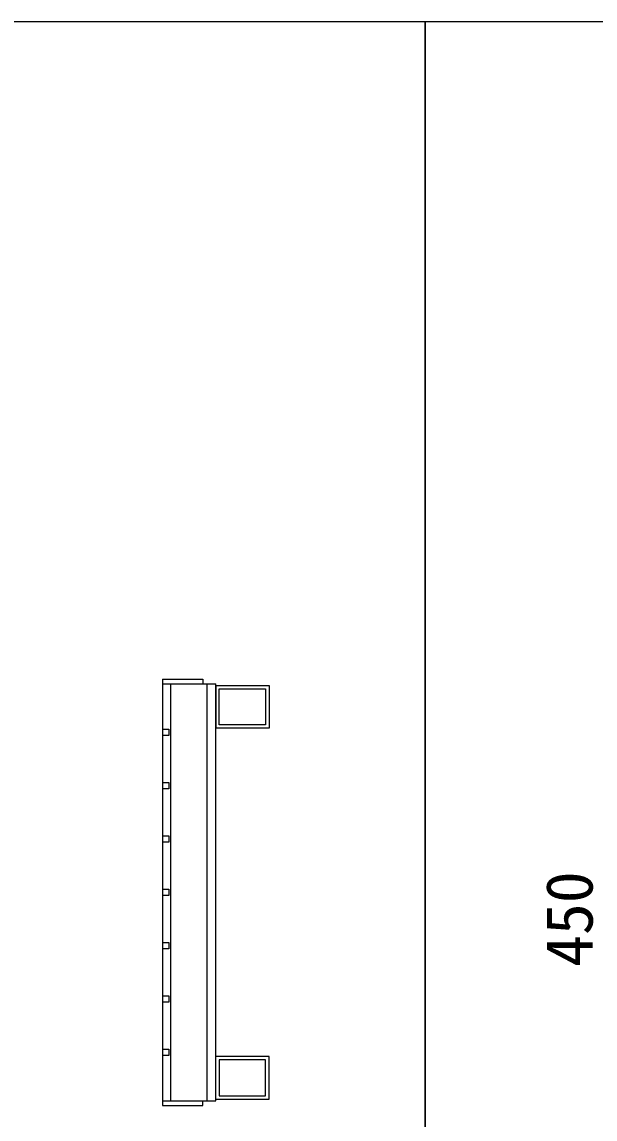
# Model space of a CAD drawing. Units: millimetres, scale not verified. Extents: x -33600 to 33600, y -11880 to 11880.
# Drawn here: x -25929 to -25392, y -5663 to -4634 of the extents above; entities that cross this region are included whole.
import ezdxf
from ezdxf.enums import TextEntityAlignment as Align

# ---------------------------------------------------------------- set-up
doc = ezdxf.new("R2010")
doc.units = ezdxf.units.MM
doc.header["$LTSCALE"] = 40
for name, color, linetype, lineweight in [('0-0_DIM', 7, 'Continuous', 25), ('0-2_HATCH', 6, 'Continuous', 25), ('0-6_TXT', 7, 'Continuous', 25)]:
    doc.layers.add(name, color=color, linetype=linetype, lineweight=lineweight)
doc.styles.add('ＭＳ ゴシック', font='')
doc.styles.get('ＭＳ ゴシック').set_extended_font_data('MS Gothic')

msp = doc.modelspace()

# ---------------------------------------------------------------- linework, layer by layer
at = {"layer": '0-2_HATCH'}
for p, q in [((-25797.5, -5250.46), (-25797.5, -5650.46)), ((-25797.5, -5254.96), (-25747.5, -5254.96)), ((-25789.5, -5645.96), (-25789.5, -5254.96)), ((-25755.5, -5645.96), (-25755.5, -5254.96)), ((-25747.5, -5645.96), (-25747.5, -5254.96)), ((-25747.5, -5256.46), (-25747.5, -5296.46)), ((-25747.5, -5644.46), (-25747.5, -5604.46)), ((-25797.5, -5645.96), (-25747.5, -5645.96))]:
    msp.add_line(p, q, dxfattribs=at)
for points in [[(-25797.5, -5250.46), (-25759.5, -5250.46), (-25759.5, -5254.96)], [(-25747.5, -5256.46), (-25697.5, -5256.46), (-25697.5, -5296.46), (-25747.5, -5296.46)], [(-25797.5, -5297.46), (-25791.5, -5297.46), (-25791.5, -5303.46), (-25797.5, -5303.46)], [(-25797.5, -5347.46), (-25791.5, -5347.46), (-25791.5, -5353.46), (-25797.5, -5353.46)], [(-25797.5, -5397.46), (-25791.5, -5397.46), (-25791.5, -5403.46), (-25797.5, -5403.46)], [(-25797.5, -5447.46), (-25791.5, -5447.46), (-25791.5, -5453.46), (-25797.5, -5453.46)], [(-25797.5, -5497.46), (-25791.5, -5497.46), (-25791.5, -5503.46), (-25797.5, -5503.46)], [(-25797.5, -5547.46), (-25791.5, -5547.46), (-25791.5, -5553.46), (-25797.5, -5553.46)], [(-25797.5, -5597.46), (-25791.5, -5597.46), (-25791.5, -5603.46), (-25797.5, -5603.46)], [(-25747.5, -5644.46), (-25697.5, -5644.46), (-25697.5, -5604.46), (-25747.5, -5604.46)], [(-25797.5, -5650.46), (-25759.5, -5650.46), (-25759.5, -5645.96)]]:
    msp.add_lwpolyline(points, dxfattribs=at)
for points in [[(-25744.3, -5259.66), (-25700.7, -5259.66), (-25700.7, -5293.26), (-25744.3, -5293.26)], [(-25744.3, -5641.26), (-25700.7, -5641.26), (-25700.7, -5607.66), (-25744.3, -5607.66)]]:
    msp.add_lwpolyline(points, close=True, dxfattribs=at)
at = {"layer": '0-6_TXT'}
for points in [[(-27351.01, -8234.13), (-25551.01, -8234.13), (-25551.01, -4634.13), (-27351.01, -4634.13)], [(-25551.01, -8234.13), (-23751.01, -8234.13), (-23751.01, -4634.13), (-25551.01, -4634.13)]]:
    msp.add_lwpolyline(points, close=True, dxfattribs=at)

# ---------------------------------------------------------------- texts
at = {"layer": '0-0_DIM', "style": 'ＭＳ ゴシック'}
msp.add_text('450', height=43.99, rotation=90, dxfattribs=at).set_placement((-25380.84, -5520.46), align=Align.BOTTOM_LEFT)

doc.saveas('drawing.dxf')
